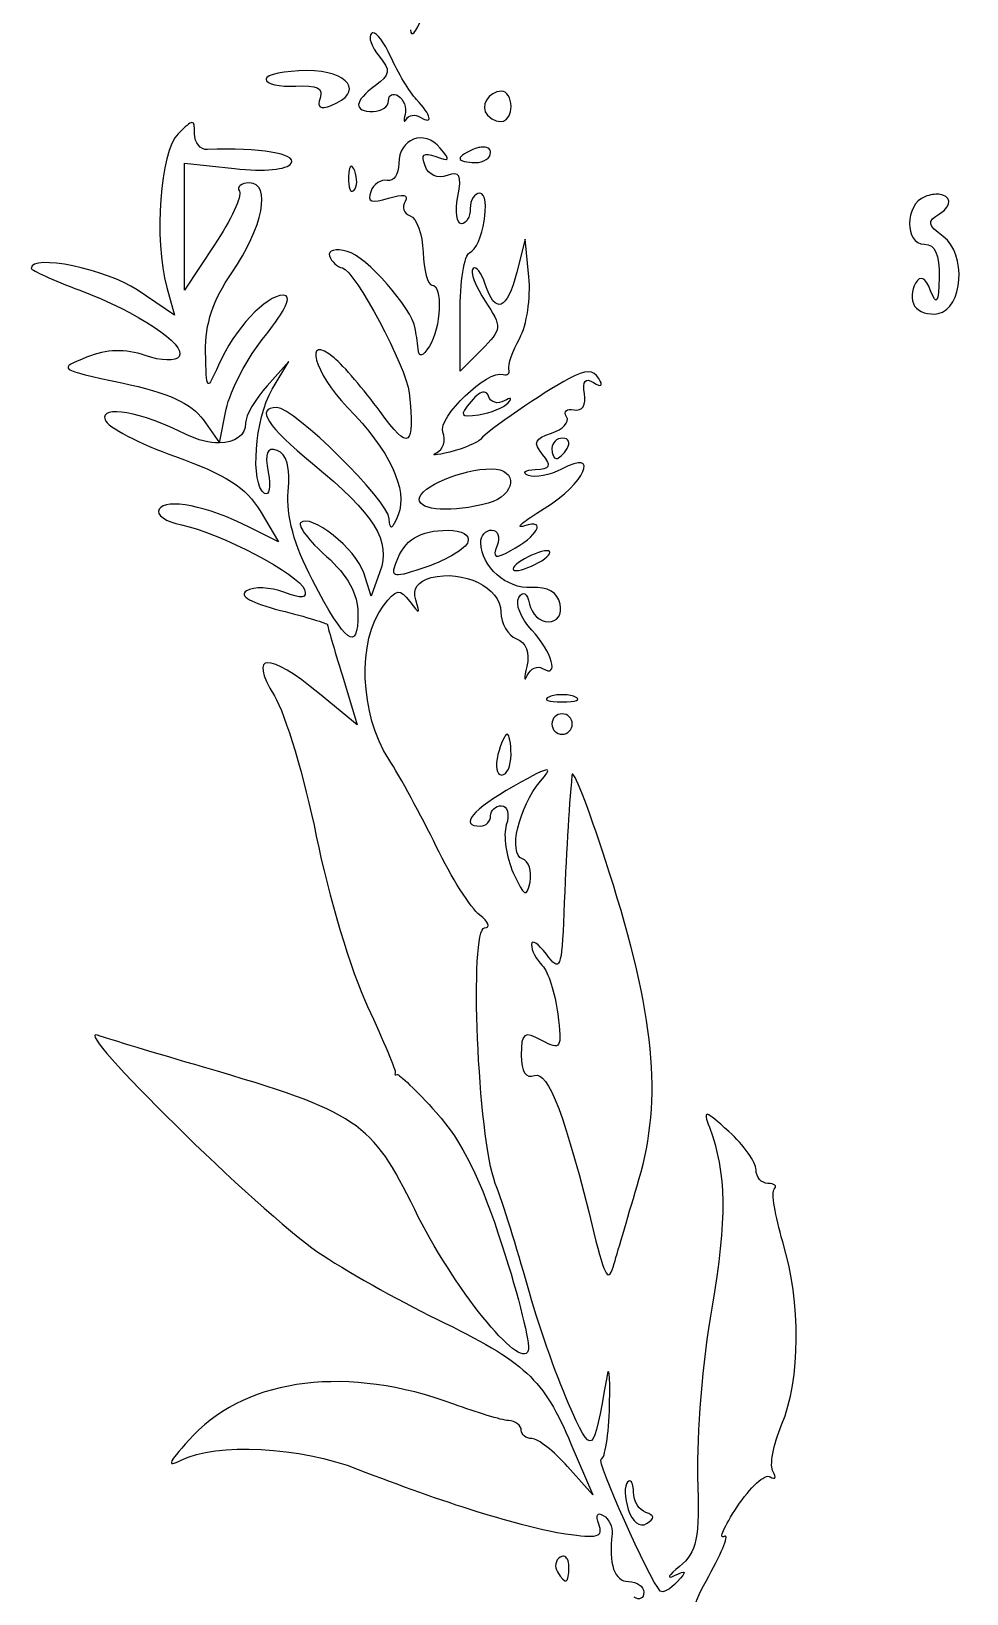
# Model space of a CAD drawing. Extents: x 25 to 138, y 19 to 165.
# Drawn here: x 25.4 to 51.26, y 51.25 to 94.44 of the extents above; entities that cross this region are included whole.
import ezdxf

# ---------------------------------------------------------------- set-up
doc = ezdxf.new("R2010")
doc.units = 0
doc.layers.add('Layer_1', color=7, linetype='CONTINUOUS')

msp = doc.modelspace()

# ---------------------------------------------------------------- linework, layer by layer
at = {"layer": 'Layer_1', "color": 7}
for points in [[(34.845075, 94.40358), (34.845075, 94.40358)], [(33.02, 93.354619), (33.02, 93.354619)], [(38.398758, 92.790175), (38.398758, 92.790175)], [(29.843897, 91.921458), (29.843897, 91.921458)], [(37.840928, 91.240707), (37.840928, 91.240707)], [(30.465669, 88.538099), (29.635537, 87.286842), (29.634437, 89.040808), (29.633333, 90.794774), (31.016883, 90.645396)], [(34.251965, 90.717052), (34.251965, 90.717052)], [(50.492423, 89.937634), (50.492423, 89.937634)], [(39.156129, 87.651744), (39.050296, 88.697953), (38.822091, 87.780731)], [(29.147714, 87.363459), (29.358827, 86.59286), (28.328056, 87.292904)], [(37.84644, 85.638156), (37.253333, 85.045049), (37.253333, 86.636407)], [(32.063092, 84.545095), (32.516741, 85.311286), (31.921981, 84.645417)], [(37.923611, 84.470682), (37.923611, 84.470682)], [(30.153681, 83.706147), (30.600715, 83.06784), (30.790885, 83.997186)], [(30.600715, 83.06784), (30.600715, 83.06784)], [(40.092091, 83.194619), (40.092091, 83.194619)], [(38.118189, 82.347953), (38.118189, 82.347953)], [(31.7274, 81.181579), (32.231762, 80.327747), (31.426438, 80.733992)], [(36.924257, 80.650208), (36.924257, 80.650208)], [(39.652222, 80.081906), (39.652222, 80.081906)], [(35.041307, 79.500373), (34.793259, 78.829545), (34.590965, 79.467299)], [(34.001162, 76.620826), (34.411818, 75.26759), (33.36947, 76.126937)], [(40.075556, 76.102683), (40.075556, 76.102683)], [(40.075556, 75.574619), (40.075556, 75.574619)], [(38.556407, 75.010175), (38.556407, 75.010175)], [(39.657734, 74.021844), (39.657734, 74.021844)], [(40.357227, 73.908295), (40.357227, 73.908295)], [(40.320296, 55.395731), (40.920568, 53.984619), (40.229344, 54.760731)], [(41.949136, 54.364956), (41.949136, 54.364956)], [(40.116895, 52.284671), (40.116895, 52.284671)]]:
    msp.add_lwpolyline(points, dxfattribs=at)
for points in [[(35.882461, 94.483508), (35.893474, 94.250675), (36.040108, 94.409422), (36.208781, 94.836286)], [(34.803732, 94.385941), (34.709814, 94.292023), (34.805112, 94.007631), (35.015399, 93.754249)], [(34.845075, 94.40358), (34.829169, 94.403363), (34.815472, 94.397682), (34.803732, 94.385941)], [(35.334552, 93.743776), (35.161276, 94.134831), (34.95642, 94.405107), (34.845075, 94.40358)], [(35.015399, 93.754249), (35.341199, 93.361686), (35.3263, 93.2412), (34.914527, 92.940103)], [(36.050581, 92.558662), (35.854742, 92.763779), (35.532579, 93.296854), (35.334552, 93.743776)], [(33.02, 93.354619), (32.399111, 93.354617), (31.891111, 93.248414), (31.891111, 93.118145)], [(33.694136, 92.39385), (34.615941, 92.747579), (34.189997, 93.354619), (33.02, 93.354619)], [(31.891111, 93.118145), (31.891111, 92.98788), (32.259888, 92.902821), (32.710769, 92.929632)], [(32.710769, 92.929632), (33.294041, 92.964332), (33.488534, 92.868957), (33.384905, 92.598902)], [(34.914527, 92.940103), (34.318637, 92.50438), (34.295088, 92.225731), (34.854444, 92.225731)], [(33.384905, 92.598902), (33.286429, 92.342277), (33.386672, 92.275865), (33.694136, 92.39385)], [(34.854444, 92.225731), (35.087278, 92.225728), (35.277778, 92.360105), (35.277778, 92.524488)], [(35.277778, 92.524488), (35.277778, 92.688871), (35.39943, 92.748525), (35.547873, 92.65678)], [(35.547873, 92.65678), (35.696316, 92.565038), (35.780678, 92.335413), (35.735285, 92.146353)], [(36.148699, 92.069735), (36.52255, 91.838683), (36.46516, 92.124444), (36.050581, 92.558662)], [(38.398758, 92.790175), (38.042881, 92.790172), (37.787984, 92.349784), (38.013459, 92.124306)], [(38.664444, 92.366842), (38.664444, 92.599672), (38.544819, 92.790175), (38.398758, 92.790175)], [(35.735285, 92.146353), (35.689893, 91.957301), (35.706239, 91.89833), (35.771667, 92.015715)], [(35.771667, 92.015715), (35.837097, 92.1331), (36.006735, 92.157475), (36.148699, 92.069735)], [(38.013459, 92.124306), (38.331295, 91.806473), (38.664444, 91.930408), (38.664444, 92.366842)], [(29.459149, 91.608369), (28.960391, 91.109612), (28.783136, 88.691947), (29.147714, 87.363459)], [(29.843897, 91.921458), (29.781954, 91.920936), (29.667671, 91.816892), (29.459149, 91.608369)], [(29.915556, 91.612227), (29.915556, 91.818998), (29.905839, 91.92198), (29.843897, 91.921458)], [(30.268333, 91.172909), (30.074306, 91.165701), (29.915556, 91.363378), (29.915556, 91.612227)], [(36.708182, 91.214799), (36.268781, 91.744245), (35.56, 91.478971), (35.56, 90.784853)], [(32.585643, 90.796427), (32.748155, 91.059377), (31.718899, 91.22678), (30.268333, 91.172909)], [(36.584709, 90.981085), (36.967552, 90.834175), (36.989515, 90.875811), (36.708182, 91.214799)], [(37.676667, 91.198814), (37.443833, 91.109465), (37.253333, 90.986417), (37.253333, 90.925411)], [(37.840928, 91.240707), (37.790326, 91.235173), (37.734875, 91.221152), (37.676667, 91.198814)], [(38.1, 91.088019), (38.1, 91.200781), (37.992733, 91.257313), (37.840928, 91.240707)], [(31.016883, 90.645396), (31.851021, 90.555404), (32.473725, 90.615342), (32.585643, 90.796427)], [(34.251965, 90.717052), (34.209191, 90.723529), (34.179406, 90.62047), (34.170936, 90.414987)], [(34.341813, 90.585314), (34.308031, 90.669738), (34.277633, 90.713166), (34.251965, 90.717052)], [(35.56, 90.784853), (35.56, 90.491018), (35.417125, 90.281922), (35.2425, 90.320731)], [(36.285952, 90.723117), (36.163445, 91.042362), (36.243901, 91.111864), (36.584709, 90.981085)], [(36.895044, 90.455226), (36.635196, 90.355514), (36.384586, 90.466081), (36.285952, 90.723117)], [(37.253333, 90.925411), (37.253333, 90.864409), (37.443833, 90.814619), (37.676667, 90.814619)], [(37.676667, 90.814619), (37.9095, 90.814617), (38.1, 90.937671), (38.1, 91.088019)], [(34.170936, 90.414987), (34.158682, 90.11748), (34.225436, 89.950791), (34.319216, 90.04457)], [(34.319216, 90.04457), (34.413012, 90.13835), (34.423342, 90.381586), (34.341813, 90.585314)], [(35.2425, 90.320731), (35.067875, 90.359533), (34.862115, 90.21961), (34.785543, 90.009293)], [(37.193251, 89.873143), (37.307512, 90.470876), (37.246241, 90.589993), (36.895044, 90.455226)], [(31.153585, 90.019766), (31.231911, 89.893034), (30.922222, 89.226284), (30.465669, 88.538099)], [(30.941919, 87.766397), (31.810212, 89.019347), (32.050011, 90.250175), (31.425885, 90.250175)], [(31.425885, 90.250175), (31.197558, 90.250172), (31.075252, 90.146495), (31.153585, 90.019766)], [(34.785543, 90.009293), (34.682526, 89.726345), (34.81147, 89.678692), (35.279982, 89.827392)], [(35.279982, 89.827392), (35.68398, 89.955614), (35.848442, 89.924282), (35.734735, 89.740298)], [(37.292469, 89.121286), (37.158772, 89.121283), (37.114212, 89.459673), (37.193251, 89.873143)], [(37.51902, 88.322022), (37.875286, 88.448197), (38.13383, 89.967953), (37.799035, 89.967953)], [(37.799035, 89.967953), (37.654092, 89.967953), (37.535556, 89.777453), (37.535556, 89.544619)], [(50.106572, 89.870936), (49.545229, 89.65553), (49.535091, 88.556842), (50.094444, 88.556842)], [(50.492423, 89.937634), (50.386496, 89.946289), (50.254772, 89.927807), (50.106572, 89.870936)], [(50.511162, 89.399648), (50.897355, 89.638329), (50.810197, 89.911669), (50.492423, 89.937634)], [(35.734735, 89.740298), (35.636719, 89.581706), (35.701199, 89.403477), (35.87805, 89.344527)], [(37.535556, 89.544619), (37.535556, 89.311786), (37.426166, 89.121286), (37.292469, 89.121286)], [(35.87805, 89.344527), (36.054899, 89.285576), (36.214335, 88.830829), (36.232482, 88.333598)], [(50.613688, 88.765751), (50.172928, 89.088043), (50.158207, 89.18151), (50.511162, 89.399648)], [(50.094444, 88.556842), (50.387972, 88.556842), (50.511679, 88.275596), (50.497935, 87.639619)], [(50.473681, 86.638611), (51.162119, 86.769057), (51.262224, 88.29153), (50.613688, 88.765751)], [(28.328056, 87.292904), (27.478779, 87.869235), (25.4, 88.293051), (25.4, 87.889869)], [(34.137865, 88.359506), (33.811368, 88.444887), (33.593936, 88.388355), (33.646181, 88.231623)], [(33.646181, 88.231623), (33.697728, 88.076974), (33.858462, 87.928045), (34.003369, 87.900895)], [(36.018061, 86.228508), (35.923578, 86.788454), (34.657374, 88.22365), (34.137865, 88.359506)], [(36.232482, 88.333598), (36.250626, 87.836368), (36.360806, 87.428785), (36.477222, 87.428503)], [(37.253333, 86.636407), (37.253333, 87.511688), (37.372928, 88.270279), (37.51902, 88.322022)], [(25.4, 87.889869), (25.4, 87.833345), (26.00325, 87.560538), (26.740556, 87.283534)], [(30.220378, 85.578624), (30.204512, 86.34946), (30.426666, 87.022888), (30.941919, 87.766397)], [(34.003369, 87.900895), (34.343557, 87.837124), (35.769076, 85.169571), (35.847184, 84.450839)], [(37.612726, 87.881602), (37.52826, 87.797139), (37.679842, 87.391391), (37.949519, 86.979812)], [(37.952274, 87.44945), (37.85003, 87.771592), (37.69719, 87.966066), (37.612726, 87.881602)], [(38.822091, 87.780731), (38.560547, 86.729608), (38.221674, 86.600649), (37.952274, 87.44945)], [(50.264218, 87.268099), (50.11731, 87.643246), (49.986113, 87.709402), (49.844192, 87.479766)], [(26.740556, 87.283534), (28.357542, 86.676037), (29.696083, 85.782301), (29.489465, 85.447986)], [(36.477222, 87.428503), (36.780275, 87.427583), (36.730638, 86.235928), (36.406667, 85.734619)], [(38.90312, 85.95841), (39.100297, 86.314231), (39.214208, 87.076231), (39.156129, 87.651744)], [(49.844192, 87.479766), (49.730635, 87.296042), (49.720901, 87.01189), (49.822145, 86.848074)], [(50.497935, 87.639619), (50.482404, 86.921474), (50.431536, 86.840832), (50.264218, 87.268099)], [(32.371219, 87.145731), (31.885856, 87.145728), (31.021703, 86.21604), (30.577014, 85.215373)], [(31.872369, 86.036132), (32.442302, 86.745339), (32.622352, 87.145731), (32.371219, 87.145731)], [(37.949519, 86.979812), (38.421925, 86.258827), (38.417971, 86.209687), (37.84644, 85.638156)], [(49.822145, 86.848074), (49.92339, 86.684258), (50.216514, 86.589885), (50.473681, 86.638611)], [(30.790885, 83.997186), (30.895437, 84.508386), (31.38196, 85.425882), (31.872369, 86.036132)], [(33.77241, 85.416566), (32.910834, 86.126022), (33.217835, 84.993625), (34.143927, 84.046245)], [(36.093575, 85.664064), (36.071799, 85.858092), (36.037703, 86.112089), (36.018061, 86.228508)], [(28.545784, 85.480507), (27.999424, 85.67097), (27.49653, 85.655465), (26.929071, 85.430347)], [(30.577014, 85.215373), (30.248493, 84.4761), (30.242956, 84.481637), (30.220378, 85.578624)], [(36.406667, 85.734619), (36.216265, 85.439994), (36.121151, 85.418542), (36.093575, 85.664064)], [(38.604362, 85.099619), (38.571384, 85.216033), (38.705942, 85.602587), (38.90312, 85.95841)], [(26.929071, 85.430347), (26.120496, 85.109582), (26.13846, 85.096456), (27.906376, 84.723688)], [(29.489465, 85.447986), (29.406362, 85.313521), (28.983161, 85.328036), (28.545784, 85.480507)], [(35.04241, 83.928284), (34.602623, 84.533657), (34.031123, 85.203534), (33.77241, 85.416566)], [(36.782045, 83.358881), (36.625538, 83.766729), (38.01309, 85.099588), (38.447266, 84.958508)], [(38.447266, 84.958508), (38.566691, 84.9197), (38.63734, 84.9832), (38.604362, 85.099619)], [(27.906376, 84.723688), (29.177657, 84.455634), (29.838148, 84.156636), (30.153681, 83.706147)], [(40.270134, 84.842752), (39.546109, 84.45738), (38.021144, 83.412326), (37.817778, 83.162096)], [(41.089792, 84.845507), (40.93707, 85.092634), (40.737632, 85.091585), (40.270134, 84.842752)], [(40.691813, 84.422726), (40.631578, 84.774451), (40.714859, 84.875445), (40.947027, 84.731957)], [(40.947027, 84.731957), (41.167617, 84.595624), (41.218962, 84.636504), (41.089792, 84.845507)], [(31.921981, 84.645417), (31.594662, 84.278968), (31.326667, 83.815881), (31.326667, 83.616849)], [(31.850322, 81.667752), (31.446464, 81.917349), (31.580655, 83.730946), (32.063092, 84.545095)], [(35.847184, 84.450839), (36.012916, 82.925783), (35.848482, 82.818719), (35.04241, 83.928284)], [(37.923611, 84.470682), (37.833695, 84.47811), (37.707632, 84.389512), (37.558156, 84.209406)], [(38.043225, 84.352721), (38.018472, 84.426979), (37.977561, 84.466225), (37.923611, 84.470682)], [(38.477032, 84.225941), (38.296263, 84.122479), (38.100962, 84.179513), (38.043225, 84.352721)], [(38.586723, 84.173575), (38.707139, 84.305946), (38.657804, 84.329407), (38.477032, 84.225941)], [(40.407387, 83.977896), (40.633402, 83.930999), (40.745893, 84.106937), (40.691813, 84.422726)], [(29.68625, 83.298246), (28.449617, 83.920822), (27.300608, 84.126938), (27.438945, 83.701186)], [(32.18546, 84.041286), (31.589427, 84.041283), (31.923313, 83.518695), (33.173789, 82.494023)], [(35.297621, 80.968812), (35.276062, 81.463593), (32.665075, 84.041286), (32.18546, 84.041286)], [(34.143927, 84.046245), (35.306212, 82.857245), (35.820497, 81.767495), (35.544015, 81.077953)], [(37.558156, 84.209406), (37.225952, 83.809127), (37.252845, 83.762428), (37.772577, 83.841744)], [(37.772577, 83.841744), (38.099859, 83.891691), (38.466308, 84.041207), (38.586723, 84.173575)], [(40.199578, 83.786623), (40.108175, 83.934516), (40.201822, 84.020546), (40.407387, 83.977896)], [(27.438945, 83.701186), (27.504189, 83.500387), (28.382262, 83.043478), (29.390247, 82.685846)], [(31.326667, 83.616849), (31.326667, 83.266733), (31.022905, 83.074006), (30.600715, 83.06784)], [(39.78231, 83.332423), (40.103179, 83.434263), (40.290981, 83.63873), (40.199578, 83.786623)], [(30.600715, 83.06784), (30.328898, 83.063869), (30.009321, 83.135598), (29.68625, 83.298246)], [(32.200895, 82.856173), (31.914883, 82.95151), (31.848806, 82.79107), (31.951744, 82.25259)], [(36.602348, 82.79223), (36.787641, 82.878437), (36.868546, 83.133462), (36.782045, 83.358881)], [(37.817778, 83.162096), (37.740167, 83.066601), (37.359167, 82.909174), (36.971111, 82.812076)], [(39.530954, 82.747582), (39.265987, 83.066846), (39.316194, 83.184482), (39.78231, 83.332423)], [(40.092091, 83.194619), (39.927708, 83.194619), (39.793333, 83.067617), (39.793333, 82.912397)], [(40.216667, 82.912397), (40.3126, 83.067619), (40.256474, 83.194619), (40.092091, 83.194619)], [(29.390247, 82.685846), (30.762925, 82.198827), (31.349668, 81.821027), (31.7274, 81.181579)], [(32.504064, 81.721769), (32.561355, 82.386736), (32.45886, 82.770183), (32.200895, 82.856173)], [(36.971111, 82.812076), (36.583061, 82.714969), (36.417041, 82.706022), (36.602348, 82.79223)], [(39.334172, 82.325903), (39.75731, 82.343745), (39.796503, 82.427616), (39.530954, 82.747582)], [(39.581667, 81.251034), (40.712681, 81.938869), (41.143741, 82.919619), (40.060121, 82.339684)], [(39.793333, 82.912397), (39.793333, 82.757172), (39.849459, 82.630175), (39.917909, 82.630175)], [(39.917909, 82.630175), (39.986359, 82.630175), (40.120734, 82.757175), (40.216667, 82.912397)], [(31.951744, 82.25259), (32.028898, 81.848975), (31.983121, 81.585676), (31.850322, 81.667752)], [(33.173789, 82.494023), (34.896332, 81.082528), (35.354686, 80.347517), (35.041307, 79.500373)], [(36.124444, 81.508452), (36.124444, 81.843828), (37.321798, 82.347953), (38.118189, 82.347953)], [(38.118189, 82.347953), (38.875075, 82.34795), (38.805787, 81.605155), (38.029444, 81.397104)], [(39.142899, 82.166602), (38.957476, 82.242026), (39.043528, 82.313654), (39.334172, 82.325903)], [(40.060121, 82.339684), (39.741071, 82.168903), (39.328321, 82.091179), (39.142899, 82.166602)], [(33.173238, 79.272171), (32.667411, 80.239547), (32.446095, 81.048918), (32.504064, 81.721769)], [(28.93329, 81.228434), (28.839818, 81.077191), (29.117993, 80.883087), (29.551201, 80.796831)], [(31.426438, 80.733992), (30.261724, 81.321296), (29.129403, 81.54575), (28.93329, 81.228434)], [(38.029444, 81.397104), (37.048855, 81.134315), (36.124444, 81.188358), (36.124444, 81.508452)], [(39.032104, 80.768719), (38.752402, 80.679842), (38.999583, 80.897037), (39.581667, 81.251034)], [(29.551201, 80.796831), (30.604607, 80.587089), (32.818914, 79.423992), (32.957714, 79.007588)], [(32.846368, 80.857464), (32.760556, 80.771649), (33.08203, 80.352447), (33.560743, 79.92591)], [(34.590965, 79.467299), (34.38131, 80.127866), (33.12103, 81.132125), (32.846368, 80.857464)], [(35.544015, 81.077953), (35.374707, 80.6557), (35.312466, 80.628232), (35.297621, 80.968812)], [(38.655075, 80.085214), (39.398341, 80.482997), (39.66738, 80.970584), (39.032104, 80.768719)], [(35.485586, 79.758341), (35.718324, 80.390245), (36.129939, 80.644987), (36.924257, 80.650208)], [(36.924257, 80.650208), (37.302632, 80.652692), (37.535897, 80.514536), (37.472716, 80.324992)], [(37.826597, 80.301842), (37.821661, 80.495869), (37.958488, 80.654619), (38.130316, 80.654619)], [(38.130316, 80.654619), (38.302133, 80.654619), (38.368218, 80.461111), (38.277492, 80.224671)], [(33.560743, 79.92591), (34.153924, 79.397384), (34.431111, 78.890022), (34.431111, 78.333452)], [(37.472716, 80.324992), (37.412239, 80.14356), (36.901349, 79.835139), (36.337215, 79.63983)], [(39.231646, 79.063812), (38.539341, 79.024834), (37.843502, 79.637623), (37.826597, 80.301842)], [(38.277492, 80.224671), (38.144165, 79.877221), (38.216688, 79.850594), (38.655075, 80.085214)], [(39.652222, 80.081906), (39.497, 80.081906), (39.1795, 79.95842), (38.946667, 79.807953)], [(39.511111, 79.807953), (39.743944, 79.95842), (39.807444, 80.081906), (39.652222, 80.081906)], [(36.337215, 79.63983), (35.411368, 79.319293), (35.328228, 79.331102), (35.485586, 79.758341)], [(36.456276, 79.338315), (37.340413, 79.569523), (38.382222, 79.059497), (38.382222, 78.395188)], [(38.946667, 79.807953), (38.713833, 79.657483), (38.650333, 79.534547), (38.805556, 79.534547)], [(38.805556, 79.534547), (38.960778, 79.534547), (39.278278, 79.657483), (39.511111, 79.807953)], [(32.38555, 78.934275), (32.009997, 79.077059), (31.544336, 79.096047), (31.350368, 78.976168)], [(34.431111, 78.333452), (34.431111, 77.259497), (34.093968, 77.51131), (33.173238, 79.272171)], [(36.029635, 78.722058), (35.932231, 79.028376), (36.078239, 79.239456), (36.456276, 79.338315)], [(40.020435, 78.608508), (39.956991, 78.932615), (39.685835, 79.089381), (39.231646, 79.063812)], [(31.350368, 78.976168), (31.128389, 78.838977), (31.4766, 78.637123), (32.290743, 78.432119)], [(32.957714, 79.007588), (33.037848, 78.767185), (32.878516, 78.746848), (32.38555, 78.934275)], [(35.131155, 78.554488), (35.495453, 79.031972), (35.589859, 79.048038), (35.863719, 78.679064)], [(35.863719, 78.679064), (36.135234, 78.313253), (36.157702, 78.31931), (36.029635, 78.722058)], [(39.238812, 77.886965), (38.933735, 78.214425), (38.772011, 78.622095), (38.879419, 78.792613)], [(38.879419, 78.792613), (39.00157, 78.986542), (39.111448, 78.917437), (39.172665, 78.608508)], [(32.290743, 78.432119), (33.002138, 78.252987), (33.586059, 78.076773), (33.587752, 78.040203)], [(35.28384, 74.319501), (34.481414, 75.560294), (34.407537, 77.606049), (35.131155, 78.554488)], [(38.382222, 78.395188), (38.382222, 78.076028), (38.576366, 77.740514), (38.813825, 77.649393)], [(39.172665, 78.608508), (39.226493, 78.336869), (39.460729, 78.114619), (39.693562, 78.114619)], [(39.693562, 78.114619), (39.945417, 78.114619), (40.077949, 78.314678), (40.020435, 78.608508)], [(33.587752, 78.040203), (33.589434, 78.003633), (33.775359, 77.36502), (34.001162, 76.620826)], [(39.535365, 76.829735), (40.010114, 76.536326), (39.800327, 77.284248), (39.238812, 77.886965)], [(38.813825, 77.649393), (39.088633, 77.543941), (39.192316, 77.265006), (39.098801, 76.882101)], [(33.36947, 76.126937), (31.949122, 77.29771), (31.388439, 77.271238), (32.12207, 76.068508)], [(39.114236, 76.634604), (39.203672, 76.8296), (39.393402, 76.917475), (39.535365, 76.829735)], [(39.098801, 76.882101), (39.017996, 76.551233), (39.0248, 76.439608), (39.114236, 76.634604)], [(32.12207, 76.068508), (32.429783, 75.564033), (32.951403, 73.818252), (33.280725, 72.188503)], [(39.722778, 76.043701), (39.52875, 75.96541), (39.6875, 75.901489), (40.075556, 75.901489)], [(40.075556, 76.102683), (39.947675, 76.102683), (39.819792, 76.082848), (39.722778, 76.043701)], [(40.428333, 76.043701), (40.331319, 76.082848), (40.203436, 76.102683), (40.075556, 76.102683)], [(40.075556, 75.901489), (40.463611, 75.901489), (40.622361, 75.96541), (40.428333, 76.043701)], [(40.075556, 75.574619), (39.920333, 75.574619), (39.793333, 75.447617), (39.793333, 75.292397)], [(39.793333, 75.292397), (39.793333, 75.137172), (39.920333, 75.010175), (40.075556, 75.010175)], [(40.357778, 75.292397), (40.357778, 75.447619), (40.230778, 75.574619), (40.075556, 75.574619)], [(40.075556, 75.010175), (40.230778, 75.010175), (40.357778, 75.137175), (40.357778, 75.292397)], [(38.556407, 75.010175), (38.4969, 75.010175), (38.381827, 74.756175), (38.300643, 74.445731)], [(38.664444, 74.445731), (38.664444, 74.756175), (38.615914, 75.010175), (38.556407, 75.010175)], [(36.596836, 71.905731), (36.18092, 72.759453), (35.590147, 73.845859), (35.28384, 74.319501)], [(38.300643, 74.445731), (38.219462, 74.135283), (38.26799, 73.881286), (38.408681, 73.881286)], [(38.408681, 73.881286), (38.549371, 73.881283), (38.664444, 74.135283), (38.664444, 74.445731)], [(39.657734, 74.021844), (39.583899, 74.034121), (39.299117, 73.888023), (38.737204, 73.570399)], [(39.478591, 73.71151), (39.64504, 73.907039), (39.715161, 74.012297), (39.657734, 74.021844)], [(40.347855, 73.881286), (40.259666, 72.918539), (40.186497, 71.668802), (40.124064, 70.071286)], [(40.357227, 73.908295), (40.352526, 73.904759), (40.34919, 73.895838), (40.347855, 73.881286)], [(41.378629, 71.200175), (40.867211, 72.800903), (40.427755, 73.961341), (40.357227, 73.908295)], [(38.737204, 73.570399), (37.592339, 72.923257), (37.213754, 72.470175), (37.817778, 72.470175)], [(38.979187, 71.56563), (38.573287, 71.70093), (38.876788, 73.004566), (39.478591, 73.71151)], [(38.1, 72.752397), (38.1, 72.907617), (38.235831, 73.034619), (38.401515, 73.034619)], [(38.401515, 73.034619), (38.568201, 73.034617), (38.627239, 72.797093), (38.533807, 72.502695)], [(37.817778, 72.470175), (37.973, 72.470175), (38.1, 72.597175), (38.1, 72.752397)], [(33.280725, 72.188503), (33.61005, 70.558754), (34.246216, 68.440934), (34.694591, 67.482778)], [(38.533807, 72.502695), (38.440936, 72.210087), (38.527172, 71.614246), (38.72563, 71.178675)], [(37.797382, 70.0101), (37.553186, 70.199192), (37.012756, 71.052008), (36.596836, 71.905731)], [(39.189753, 70.924015), (39.246643, 71.219425), (39.151862, 71.508074), (38.979187, 71.56563)], [(38.72563, 71.178675), (39.029682, 70.511358), (39.102594, 70.471426), (39.189753, 70.924015)], [(42.199388, 62.699882), (42.860857, 64.932214), (42.635675, 67.265636), (41.378629, 71.200175)], [(37.934635, 69.657323), (38.103189, 69.662261), (38.04158, 69.821011), (37.797382, 70.0101)], [(40.124064, 70.071286), (40.063259, 68.515567), (40.024084, 68.422552), (39.643403, 68.925859)], [(38.228434, 62.592397), (37.744662, 63.859663), (37.504119, 69.644707), (37.934635, 69.657323)], [(39.643403, 68.925859), (39.415506, 69.227165), (39.228889, 69.347595), (39.228889, 69.19375)], [(39.228889, 69.19375), (39.228889, 69.039905), (39.363458, 68.779713), (39.527647, 68.615525)], [(39.527647, 68.615525), (39.691835, 68.451336), (39.883887, 67.849224), (39.954841, 67.277173)], [(34.694591, 67.482778), (35.142966, 66.524622), (35.489094, 65.699207), (35.46409, 65.648333)], [(39.954841, 67.277173), (40.075177, 66.306941), (40.045965, 66.257417), (39.515519, 66.541301)], [(27.234444, 66.689578), (26.472165, 66.951729), (31.700064, 61.804317), (33.323719, 60.69401)], [(30.1625, 65.804879), (28.862613, 66.184612), (27.544889, 66.582816), (27.234444, 66.689578)], [(39.515519, 66.541301), (39.015862, 66.808713), (38.946667, 66.759826), (38.946667, 66.138915)], [(38.946667, 66.138915), (38.946667, 65.673127), (39.072284, 65.480617), (39.31543, 65.57392)], [(35.999869, 61.871407), (34.818935, 64.293825), (34.423883, 64.560014), (30.1625, 65.804879)], [(39.31543, 65.57392), (39.689495, 65.717464), (40.168378, 64.448505), (40.95695, 61.222626)], [(35.46409, 65.648333), (35.439088, 65.597466), (35.460748, 65.576604), (35.512045, 65.602032)], [(35.512045, 65.602032), (35.563342, 65.627457), (36.052201, 65.153335), (36.59849, 64.54866)], [(36.59849, 64.54866), (37.299892, 63.772289), (37.835772, 62.690862), (38.421908, 60.868194)], [(44.687022, 64.025005), (44.019236, 64.633592), (43.959757, 64.64669), (44.146831, 64.144619)], [(44.146831, 64.144619), (44.622771, 62.867282), (44.638214, 61.632311), (44.210772, 59.145645)], [(45.437778, 62.966672), (45.437778, 63.172446), (45.099932, 63.648696), (44.687022, 64.025005)], [(41.516983, 60.375959), (41.621927, 60.741254), (41.928917, 61.787107), (42.199388, 62.699882)], [(45.766855, 62.592397), (45.585761, 62.592397), (45.437778, 62.760895), (45.437778, 62.966672)], [(39.11534, 59.770175), (38.834997, 60.779119), (38.435828, 62.049119), (38.228434, 62.592397)], [(45.940486, 62.436402), (46.026307, 62.52222), (45.947945, 62.592397), (45.766855, 62.592397)], [(46.175303, 60.980643), (45.960129, 61.695602), (45.854665, 62.350581), (45.940486, 62.436402)], [(39.139591, 57.970455), (38.931215, 57.381903), (37.047579, 59.722276), (35.999869, 61.871407)], [(40.95695, 61.222626), (41.266178, 59.957635), (41.35722, 59.819863), (41.516983, 60.375959)], [(46.144987, 55.921036), (46.6727, 57.184026), (46.685341, 59.285918), (46.175303, 60.980643)], [(33.323719, 60.69401), (34.033906, 60.208362), (35.51417, 59.373568), (36.613372, 58.838619)], [(38.421908, 60.868194), (38.878428, 59.448608), (39.201293, 58.144727), (39.139591, 57.970455)], [(40.244779, 56.524619), (39.904032, 57.300733), (39.395682, 58.761228), (39.11534, 59.770175)], [(36.613372, 58.838619), (39.068423, 57.643817), (39.557506, 57.189174), (40.320296, 55.395731)], [(44.210772, 59.145645), (43.962972, 57.704054), (43.788869, 55.610112), (43.823269, 54.492286)], [(37.083007, 56.488238), (34.180563, 57.561984), (31.409372, 57.23105), (29.88634, 55.628341)], [(41.386895, 56.454064), (41.409654, 57.268952), (41.374286, 57.618231), (41.308074, 57.230175)], [(41.308074, 57.230175), (40.932964, 55.031743), (40.907589, 55.014956), (40.244779, 56.524619)], [(38.593889, 56.033485), (38.399861, 56.047963), (37.719945, 56.252611), (37.083007, 56.488238)], [(41.158143, 54.972397), (41.261236, 54.972423), (41.364148, 55.639175), (41.386895, 56.454064)], [(38.946667, 55.772209), (38.946667, 55.90158), (38.787917, 56.019092), (38.593889, 56.033485)], [(39.24267, 55.536842), (39.080003, 55.536839), (38.946667, 55.642867), (38.946667, 55.772209)], [(45.906862, 54.616862), (45.806298, 54.779563), (45.913184, 55.366244), (46.144987, 55.921036)], [(29.88634, 55.628341), (29.195435, 54.90128), (29.099685, 54.708181), (29.544035, 54.937119)], [(29.544035, 54.937119), (30.504418, 55.431937), (32.854149, 55.311933), (34.439931, 54.686867)], [(40.229344, 54.760731), (39.849208, 55.187589), (39.405337, 55.536842), (39.24267, 55.536842)], [(42.790291, 51.322248), (42.482539, 51.643784), (40.994178, 54.972341), (41.158143, 54.972397)], [(34.439931, 54.686867), (36.715418, 53.789965), (38.994148, 53.081373), (40.170916, 52.904786)], [(43.823269, 54.492286), (43.876719, 52.755519), (43.803449, 52.393225), (43.321111, 52.001895)], [(44.915777, 53.648377), (45.274484, 54.195578), (45.685154, 54.570459), (45.828591, 54.481813)], [(45.828591, 54.481813), (45.972027, 54.393167), (46.007426, 54.454133), (45.906862, 54.616862)], [(41.884092, 54.33519), (41.792311, 54.243383), (41.801528, 53.902758), (41.904488, 53.578372)], [(41.949136, 54.364956), (41.929188, 54.367702), (41.907039, 54.358135), (41.884092, 54.33519)], [(42.051111, 54.055175), (42.051111, 54.239514), (42.008978, 54.356721), (41.949136, 54.364956)], [(42.390108, 53.495689), (42.203726, 53.557835), (42.051111, 53.809413), (42.051111, 54.055175)], [(41.904488, 53.578372), (42.013248, 53.235698), (42.225426, 53.071523), (42.410504, 53.185908)], [(44.552526, 52.832027), (44.393683, 52.733842), (44.557069, 53.101148), (44.915777, 53.648377)], [(40.170916, 52.904786), (41.059015, 52.771549), (41.224928, 52.818776), (41.091445, 53.166615)], [(41.091445, 53.166615), (40.996895, 53.41387), (41.048559, 53.516373), (41.214918, 53.41356)], [(41.214918, 53.41356), (41.37248, 53.316165), (41.483252, 53.087655), (41.460759, 52.90534)], [(42.410504, 53.185908), (42.64257, 53.329333), (42.636976, 53.413421), (42.390108, 53.495689)], [(41.460759, 52.90534), (41.357378, 52.067902), (41.521425, 51.585731), (41.91, 51.585731)], [(44.127539, 51.733454), (44.519994, 52.435651), (44.711369, 52.930184), (44.552526, 52.832027)], [(40.116895, 52.284671), (40.088233, 52.287823), (40.056712, 52.27969), (40.023742, 52.259313)], [(40.263521, 51.996937), (40.263521, 52.166439), (40.202883, 52.275211), (40.116895, 52.284671)], [(40.023742, 52.259313), (39.89186, 52.177807), (39.857268, 51.993158), (39.946572, 51.84866)], [(39.946572, 51.84866), (40.174785, 51.479401), (40.263521, 51.521082), (40.263521, 51.996937)], [(43.321111, 52.001895), (43.010667, 51.75021), (42.947167, 51.635334), (43.18, 51.747235)], [(43.18, 51.747235), (43.52095, 51.911065), (43.535854, 51.878124), (43.255517, 51.575808)], [(41.91, 51.585731), (42.142833, 51.585728), (42.333333, 51.451365), (42.333333, 51.28697)], [(43.255517, 51.575808), (43.064074, 51.369362), (42.854671, 51.254994), (42.790291, 51.322248)], [(43.736728, 50.456842), (43.551757, 50.456839), (43.718917, 51.002357), (44.127539, 51.733454)], [(42.333333, 51.28697), (42.333333, 51.122519), (42.214899, 51.060975), (42.070404, 51.15027)]]:
    msp.add_open_spline(points, degree=3, dxfattribs=at)

doc.saveas('drawing.dxf')
